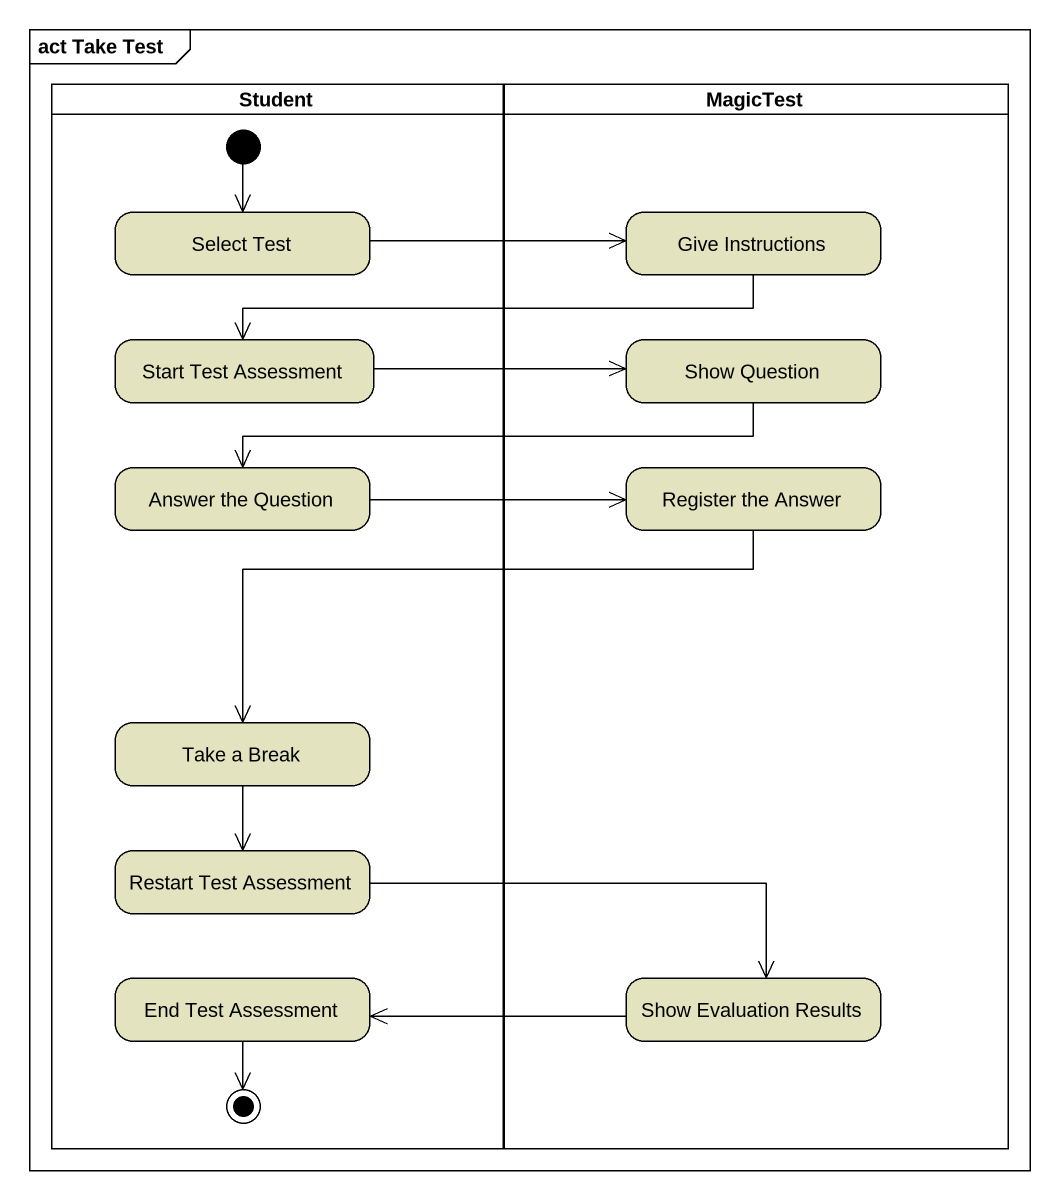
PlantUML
@startuml
mainframe act Take Test
hide empty description
state Student <<partition>> {
  state "Select Test" as Select_Test #E3E3C0
  state "Start Test Assessment" as Start_Test_Assessment #E3E3C0
  state "Answer the Question" as Answer_the_Question #E3E3C0
  state "Take a Break" as Take_a_Break #E3E3C0
  state "Restart Test Assessment" as Restart_Test_Assessment #E3E3C0
  state "End Test Assessment" as End_Test_Assessment #E3E3C0
  [*] --> Select_Test
  End_Test_Assessment --> [*]
}
state MagicTest <<partition>> {
  state "Give Instructions" as Give_Instructions #E3E3C0
  state "Show Question" as Show_Question #E3E3C0
  state "Register the Answer" as Register_the_Answer #E3E3C0
  state "Show Evaluation Results" as Show_Evaluation_Results #E3E3C0
}
Select_Test -right-> Give_Instructions
Give_Instructions -left-> Start_Test_Assessment
Start_Test_Assessment -right-> Show_Question
Show_Question -left-> Answer_the_Question
Answer_the_Question -right-> Register_the_Answer
Register_the_Answer -left-> Take_a_Break
Take_a_Break --> Restart_Test_Assessment
Restart_Test_Assessment -right-> Show_Evaluation_Results
Show_Evaluation_Results -left-> End_Test_Assessment
@enduml
